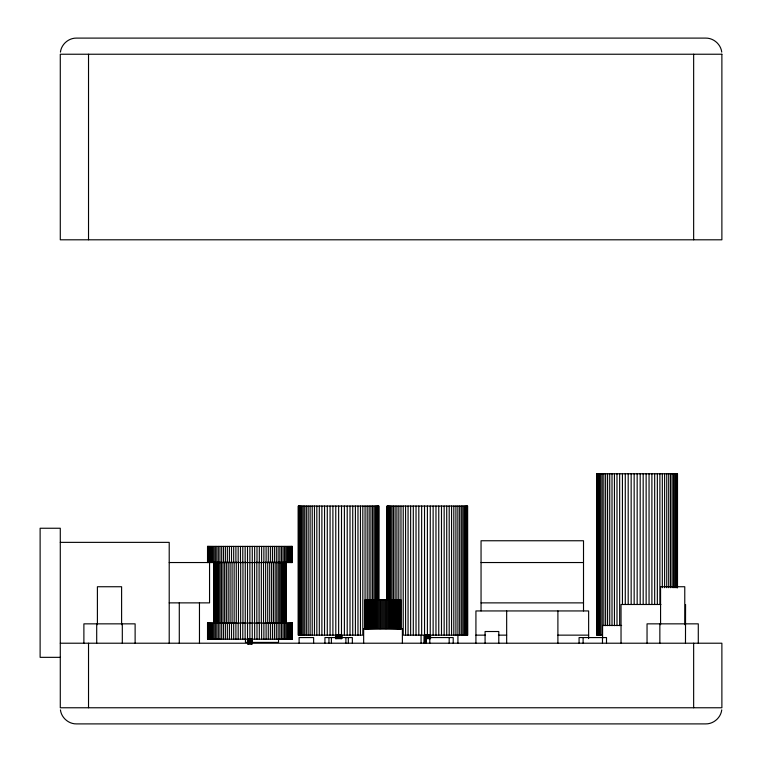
<?xml version="1.0" encoding="UTF-8"?>
<svg xmlns="http://www.w3.org/2000/svg" width="762" height="762" viewBox="0 0 762 762"><rect width="100%" height="100%" fill="white"/><g stroke="black" fill="none" stroke-linecap="round" stroke-linejoin="round"><path stroke-width="1.14" d="M60.284 643.214L721.881 643.214L721.881 707.765L60.284 707.765L60.284 528.247L40.119 528.247L40.119 657.339L60.284 657.339M60.427 52.13C61.331 44.32 68.561 37.976 76.429 38.1L705.745 38.1C713.613 37.976 720.842 44.32 721.747 52.13M721.747 709.87C720.842 717.68 713.613 724.024 705.745 723.9L76.429 723.9C68.561 724.024 61.331 717.68 60.427 709.87M60.284 542.363L169.212 542.363L169.212 643.214M169.212 562.537L292.246 562.537L292.246 546.402L207.531 546.402L207.531 562.537M481.051 562.537L583.511 562.537M169.212 602.875L209.55 602.875L209.55 562.537M481.051 602.875L583.511 602.875M660.93 604.495L621.03 604.495L621.03 643.214M621.621 625.469L602.59 625.469L602.59 638.48M475.926 635.146L485.384 635.146M498.386 635.146L506.663 635.146M557.898 635.146L588.635 635.146M425.777 637.565L453.209 637.565L453.209 643.214M247.812 642.414L245.45 642.414L245.45 638.842M251.365 642.414L278.53 642.414L278.53 638.842M698.287 643.214L698.287 623.849L647.043 623.849L647.043 643.214M693.649 54.235L693.649 239.801M693.649 643.214L693.649 707.765M685.571 604.495L685.476 643.214M684.771 624.707L684.771 586.74L660.568 586.74L660.568 624.707M677.504 587.692L677.504 473.783L596.827 473.783L596.827 635.146L602.228 635.146L602.228 473.783M677.389 473.783L677.389 587.692M677.056 473.783L677.056 587.692M676.494 473.783L676.494 587.692M675.713 473.783L675.713 587.692M674.722 473.783L674.722 587.692M673.513 473.783L673.513 587.692M672.103 473.783L672.103 587.692M670.493 473.783L670.493 587.692M668.703 473.783L668.703 587.692M666.74 473.783L666.74 587.692M664.607 473.783L664.607 587.692M662.321 473.783L662.321 587.692M659.892 473.783L659.892 604.304M659.854 623.849L659.854 643.214M657.339 473.783L657.339 604.304M654.672 473.783L654.672 604.304M651.901 473.783L651.901 604.304M649.053 473.783L649.053 604.304M646.138 473.783L646.138 604.304M643.176 473.783L643.176 604.304M640.185 473.783L640.185 604.304M637.165 473.783L637.165 604.304M634.155 473.783L634.155 604.304M631.155 473.783L631.155 604.304M628.193 473.783L628.193 604.304M625.278 473.783L625.278 604.304M622.43 473.783L622.43 604.304M619.658 473.783L619.658 625.659M616.991 473.783L616.991 625.659M614.439 473.783L614.439 625.659M612.01 473.783L612.01 625.659M609.724 473.783L609.724 625.659M607.59 473.783L607.59 625.659M606.504 643.214L606.504 637.565L579.072 637.565L579.072 643.214M605.628 473.783L605.628 625.659M603.837 473.783L603.837 625.659M602.475 637.565L602.475 643.214M600.818 473.783L600.818 635.146M599.618 473.783L599.618 635.146M598.618 473.783L598.618 635.146M597.837 473.783L597.837 635.146M597.275 473.783L597.275 635.146M596.941 473.783L596.941 635.146M588.635 638.604L588.635 610.943L475.926 610.943L475.926 643.214M583.511 610.943L583.511 540.753L481.051 540.753L481.051 610.943M583.111 637.565L583.111 643.214M557.898 610.943L557.898 643.214M506.663 610.943L506.663 643.214M498.796 643.214L498.796 631.517L485.08 631.517L485.08 643.214M467.325 506.054L467.325 635.146M466.811 506.054L466.811 635.146M466.096 506.054L466.096 635.146M465.191 506.054L465.191 635.146M464.087 506.054L464.087 635.146M462.801 506.054L462.801 635.146M461.334 506.054L461.334 635.146M459.686 506.054L459.686 635.146M457.876 506.054L457.933 643.214M455.914 506.054L455.914 635.146M453.809 506.054L453.809 635.146M451.571 506.054L451.571 635.146M449.199 506.054L449.199 635.146M449.18 637.565L449.18 643.214M446.723 506.054L446.723 635.146M444.151 506.054L444.151 635.146M441.493 506.054L441.493 635.146M438.76 506.054L438.76 635.146M435.969 506.054L435.969 635.146M433.13 506.054L433.13 635.146M430.54 635.146L430.54 638.604M430.463 635.146L430.359 638.604M430.273 506.054L430.235 638.604M430.082 635.146L430.082 638.604M429.92 635.146L429.92 638.604M429.73 635.146L429.816 643.214M429.52 635.146L429.52 638.604M429.292 635.146L429.292 638.604M429.044 635.146L429.044 638.604M428.796 635.146L428.796 638.604M428.53 635.146L428.53 638.604M428.254 635.146L428.254 638.604M427.968 635.146L427.968 638.604M427.682 635.146L427.682 638.604M427.396 506.054L427.396 638.604M427.101 635.146L427.101 638.604M426.815 635.146L426.815 638.604M426.539 635.146L426.539 638.604M426.263 635.146L426.263 643.214M425.996 635.146L425.996 643.214M425.739 635.146L425.739 643.214M425.491 635.146L425.491 643.214M425.272 635.146L425.272 643.214M425.063 635.146L425.063 643.214M424.872 635.146L424.872 643.214M424.701 635.146L424.701 643.214M424.52 506.054L424.548 643.214M424.424 635.146L424.32 643.214M424.243 635.146L424.243 643.214M421.653 506.054L421.653 635.146M421.062 634.937L421.062 643.214M418.814 506.054L418.814 635.146M416.023 506.054L416.023 635.146M413.299 506.054L413.299 635.146M410.632 506.054L410.632 635.146M408.061 506.054L408.061 635.146M405.584 506.054L405.584 635.146M403.222 506.054L403.222 635.146L467.735 635.146L467.63 506.054L387.048 506.054L387.048 599.618M402.384 643.214L402.384 628.698L363.655 628.698L363.655 643.214M400.974 506.054L400.974 629.231M400.688 629.088L400.736 599.646L365.227 599.646L365.227 629.088M400.564 599.646L400.564 629.088M400.364 599.646L400.364 629.088M400.069 599.646L400.069 629.088M399.707 599.646L399.707 629.088M399.259 599.646L399.259 629.088M398.869 506.054L398.745 629.088M398.145 599.646L398.145 629.088M397.478 599.646L397.478 629.088M396.907 506.054L396.907 599.618M396.754 599.646L396.754 629.088M395.954 599.646L395.954 629.088M395.097 506.054L395.097 629.088M394.183 599.646L394.183 629.088M393.459 506.054L393.459 599.618M393.221 599.646L393.221 629.088M392.201 599.646L392.201 629.088M391.982 506.054L391.982 599.618M391.144 599.646L391.144 629.088M390.696 506.054L390.696 599.618M390.049 599.646L390.049 629.088M389.592 506.054L389.592 599.618M388.925 599.646L388.925 629.088M388.687 506.054L388.687 599.618M387.972 506.054L387.972 599.618M387.772 599.646L387.772 629.088M387.458 506.054L387.458 599.618M387.153 506.054L387.153 599.618M386.591 599.646L386.591 629.088M385.401 599.646L385.401 629.088M384.191 599.646L384.191 629.088M382.981 599.646L382.981 629.088M381.772 599.646L381.772 629.088M380.562 599.646L380.562 629.088M379.371 599.646L379.371 629.088M378.885 599.618L378.981 506.054L298.304 506.054L298.304 635.146L362.817 635.146L362.817 506.054M378.571 506.054L378.571 599.618M378.19 599.646L378.19 629.088M378.066 506.054L378.066 599.618M377.352 506.054L377.352 599.618M377.038 599.646L377.038 629.088M376.438 506.054L376.438 599.618M375.914 599.646L375.914 629.088M375.342 506.054L375.342 599.618M374.818 599.646L374.818 629.088M374.047 506.054L374.047 599.618M373.761 599.646L373.761 629.088M372.742 599.646L372.742 629.088M372.58 506.054L372.58 599.618M371.78 599.646L371.78 629.088M370.942 506.054L370.865 629.088M370.008 599.646L370.008 629.088M369.208 599.646L369.208 629.088M369.132 506.054L369.132 599.618M368.484 599.646L368.484 629.088M367.817 599.646L367.817 629.088M367.17 506.054L367.217 629.088M366.703 599.646L366.703 629.088M366.255 599.646L366.255 629.088M365.893 599.646L365.893 629.088M365.598 599.646L365.598 629.088M365.398 599.646L365.398 629.088M365.065 506.054L365.065 629.231M360.455 506.054L360.455 635.146M357.978 506.054L357.978 635.146M355.397 506.054L355.397 635.146M352.739 506.054L352.739 635.146M352.358 643.214L352.358 637.565L324.926 637.565L324.926 643.214M350.006 506.054L350.006 635.146M348.32 637.565L348.32 643.214M347.215 506.054L347.215 635.146M345.9 637.565L345.9 643.214M344.386 506.054L344.386 635.146M341.862 635.146L341.862 638.604M341.709 635.146L341.614 638.604M341.519 506.054L341.481 638.604M341.338 635.146L341.338 638.604M341.166 635.146L341.166 638.604M340.976 635.146L340.976 638.604M340.766 635.146L340.766 638.604M340.538 635.146L340.538 638.604M340.3 635.146L340.3 638.604M340.043 635.146L340.043 638.604M339.776 635.146L339.776 638.604M339.5 635.146L339.5 638.604M339.223 635.146L339.223 638.604M338.928 635.146L338.928 638.604M338.642 506.054L338.642 638.604M338.357 635.146L338.357 638.604M338.071 635.146L338.071 638.604M337.785 635.146L337.785 638.604M337.509 635.146L337.509 638.604M337.242 635.146L337.242 638.604M336.985 635.146L336.985 638.604M336.747 635.146L336.747 638.604M336.518 635.146L336.518 638.604M336.309 635.146L336.309 638.604M336.118 635.146L336.118 638.604M335.947 635.146L335.947 638.604M335.766 506.054L335.804 638.604M332.899 506.054L332.899 635.146M331.384 637.565L331.384 643.214M330.07 506.054L330.07 635.146M328.955 637.565L328.955 643.214M327.279 506.054L327.279 635.146M324.545 506.054L324.545 635.146M321.888 506.054L321.888 635.146M319.307 506.054L319.307 635.146M316.83 506.054L316.83 635.146M314.468 506.054L314.468 635.146M313.63 643.214L313.63 637.565L299.104 637.565L299.104 643.214M312.22 506.054L312.22 635.146M310.115 506.054L310.115 635.146M308.153 506.054L308.153 635.146M306.343 506.054L306.343 635.146M304.705 506.054L304.705 635.146M303.238 506.054L303.238 635.146M301.942 506.054L301.942 635.146M300.847 506.054L300.847 635.146M299.933 506.054L299.933 635.146M299.218 506.054L299.218 635.146M298.714 506.054L298.714 635.146M298.399 506.054L298.399 635.146M292.179 546.402L292.179 562.537M292.179 623.049L292.179 639.185M291.979 546.402L291.979 562.537M291.979 623.049L291.979 639.185M291.656 546.402L291.656 562.537M291.656 623.049L291.656 639.185M291.189 546.402L291.189 562.537M291.189 623.049L291.189 639.185M290.598 546.402L290.598 562.537M290.598 623.049L290.598 639.185M289.874 546.402L289.874 562.537M289.874 623.049L289.874 639.185M289.027 546.402L289.027 562.537M289.027 623.049L289.027 639.185M288.055 546.402L288.055 562.537M288.055 623.049L288.055 639.185M286.969 546.402L286.969 562.537M286.969 623.049L286.969 639.185M286.179 562.023L286.179 623.049M286.036 562.023L286.036 623.049M285.76 546.402L285.76 639.185M285.293 562.023L285.293 623.049M284.702 562.023L284.702 623.049M284.436 546.402L284.436 562.537M284.436 623.049L284.436 639.185M283.969 562.023L283.969 623.049M283.007 546.402L283.007 639.185M282.083 562.023L282.083 623.049M281.473 546.402L281.473 562.537M281.473 623.049L281.473 639.185M280.94 562.023L280.94 623.049M279.845 546.402L279.845 562.537M279.845 623.049L279.845 639.185M279.673 562.023L279.673 623.049M278.282 562.023L278.282 623.049M278.12 546.402L278.12 562.537M278.12 623.049L278.12 639.185M276.768 562.023L276.768 623.049M276.301 546.402L276.301 562.537M276.301 623.049L276.301 639.185M275.149 562.023L275.149 623.049M274.406 546.402L274.406 562.537M274.406 623.049L274.406 639.185M273.425 562.023L273.425 623.049M272.425 546.402L272.425 562.537M272.425 623.049L272.425 639.185M271.605 562.023L271.605 623.049M270.377 546.402L270.377 562.537M270.377 623.049L270.377 639.185M269.7 562.023L269.7 623.049M268.272 546.402L268.272 562.537M268.272 623.049L268.272 639.185M267.71 562.023L267.71 623.049M266.1 546.402L266.1 562.537M266.1 623.049L266.1 639.185M265.643 562.023L265.643 623.049M263.881 546.402L263.881 562.537M263.881 623.049L263.881 639.185M263.519 562.023L263.519 623.049M261.614 546.402L261.614 562.537M261.614 623.049L261.614 639.185M261.337 562.023L261.337 623.049M259.318 546.402L259.318 562.537M259.318 623.049L259.318 639.185M259.099 562.023L259.099 623.049M256.985 546.402L256.985 562.537M256.985 623.049L256.985 639.185M256.832 562.023L256.832 623.049M254.632 546.402L254.632 562.537M254.632 623.049L254.632 639.185M254.537 562.023L254.537 623.049M252.27 546.402L252.251 643.795M252.174 639.185L252.174 643.795M251.936 639.185L251.936 643.795M251.784 639.185L251.784 643.795M251.603 639.185L251.603 643.795M251.403 639.185L251.403 643.795M251.174 639.185L251.174 643.795M250.946 639.185L250.946 643.795M250.688 639.185L250.688 643.795M250.431 639.185L250.431 643.795M250.165 639.185L250.165 643.795M249.888 546.402L249.888 643.795M249.622 639.185L249.622 643.795M249.355 639.185L249.355 643.795M249.088 639.185L249.088 643.795M248.841 639.185L248.841 643.795M248.602 639.185L248.602 643.795M248.383 639.185L248.383 643.795M248.183 639.185L248.183 643.795M248.002 639.185L248.002 643.795M247.84 639.185L247.84 643.795M247.602 639.185L247.707 643.795M247.517 546.402L247.536 643.795M245.25 562.023L245.25 623.049M245.145 546.402L245.145 562.537M245.145 623.049L245.145 639.185M242.954 562.023L242.954 623.049M242.792 546.402L242.792 562.537M242.792 623.049L242.792 639.185M240.687 562.023L240.687 623.049M240.468 546.402L240.468 562.537M240.468 623.049L240.468 639.185M238.449 562.023L238.449 623.049M238.163 546.402L238.163 562.537M238.163 623.049L238.163 639.185M236.268 562.023L236.268 623.049M235.906 546.402L235.906 562.537M235.906 623.049L235.906 639.185M234.144 562.023L234.144 623.049M233.686 546.402L233.686 562.537M233.686 623.049L233.686 639.185M232.077 562.023L232.077 623.049M231.515 546.402L231.515 562.537M231.515 623.049L231.515 639.185M230.086 562.023L230.086 623.049M229.4 546.402L229.4 562.537M229.4 623.049L229.4 639.185M228.181 562.023L228.181 623.049M227.352 546.402L227.352 562.537M227.352 623.049L227.352 639.185M226.362 562.023L226.362 623.049M225.381 546.402L225.381 562.537M225.381 623.049L225.381 639.185M224.638 562.023L224.638 623.049M223.485 546.402L223.485 562.537M223.485 623.049L223.485 639.185M223.018 562.023L223.018 623.049M221.666 546.402L221.666 562.537M221.666 623.049L221.666 639.185M221.504 562.023L221.504 623.049M220.113 562.023L220.113 623.049M219.942 546.402L219.942 562.537M219.942 623.049L219.942 639.185M218.846 562.023L218.846 623.049M218.303 546.402L218.303 562.537M218.303 623.049L218.303 639.185M217.703 562.023L217.703 623.049M216.779 546.402L216.779 639.185M215.817 562.023L215.817 623.049M215.351 546.402L215.351 562.537M215.351 623.049L215.351 639.185M215.084 562.023L215.084 623.049M214.493 562.023L214.493 623.049M214.027 546.402L214.027 639.185M213.751 562.023L213.751 623.049M213.608 562.023L213.608 623.049M212.817 546.402L212.817 562.537M212.817 623.049L212.817 639.185M211.731 546.402L211.731 562.537M211.731 623.049L211.731 639.185M210.76 546.402L210.76 562.537M210.76 623.049L210.76 639.185M209.912 546.402L209.912 562.537M209.912 623.049L209.912 639.185M209.188 546.402L209.188 562.537M209.188 623.049L209.188 639.185M208.597 546.402L208.597 562.537M208.597 623.049L208.597 639.185M208.131 546.402L208.131 562.537M208.131 623.049L208.131 639.185M207.797 546.402L207.797 562.537M207.797 623.049L207.797 639.185M207.597 546.402L207.597 562.537M207.597 623.049L207.597 639.185M199.463 602.875L199.463 643.242M179.289 602.875L179.289 643.242M135.122 643.214L135.122 623.849L83.887 623.849L83.887 643.214M122.311 623.849L122.311 643.214M121.606 624.707L121.606 586.74L97.403 586.74L97.403 624.707M96.698 623.849L96.698 643.214M88.525 54.235L88.525 239.801M88.525 643.214L88.525 707.765M721.881 54.235L60.284 54.235L60.284 239.801L721.881 239.801L721.881 54.235M292.246 623.049L207.531 623.049L207.531 639.185L292.246 639.185L292.246 623.049M335.575 638.604L335.575 635.146L335.499 638.604"/></g></svg>
